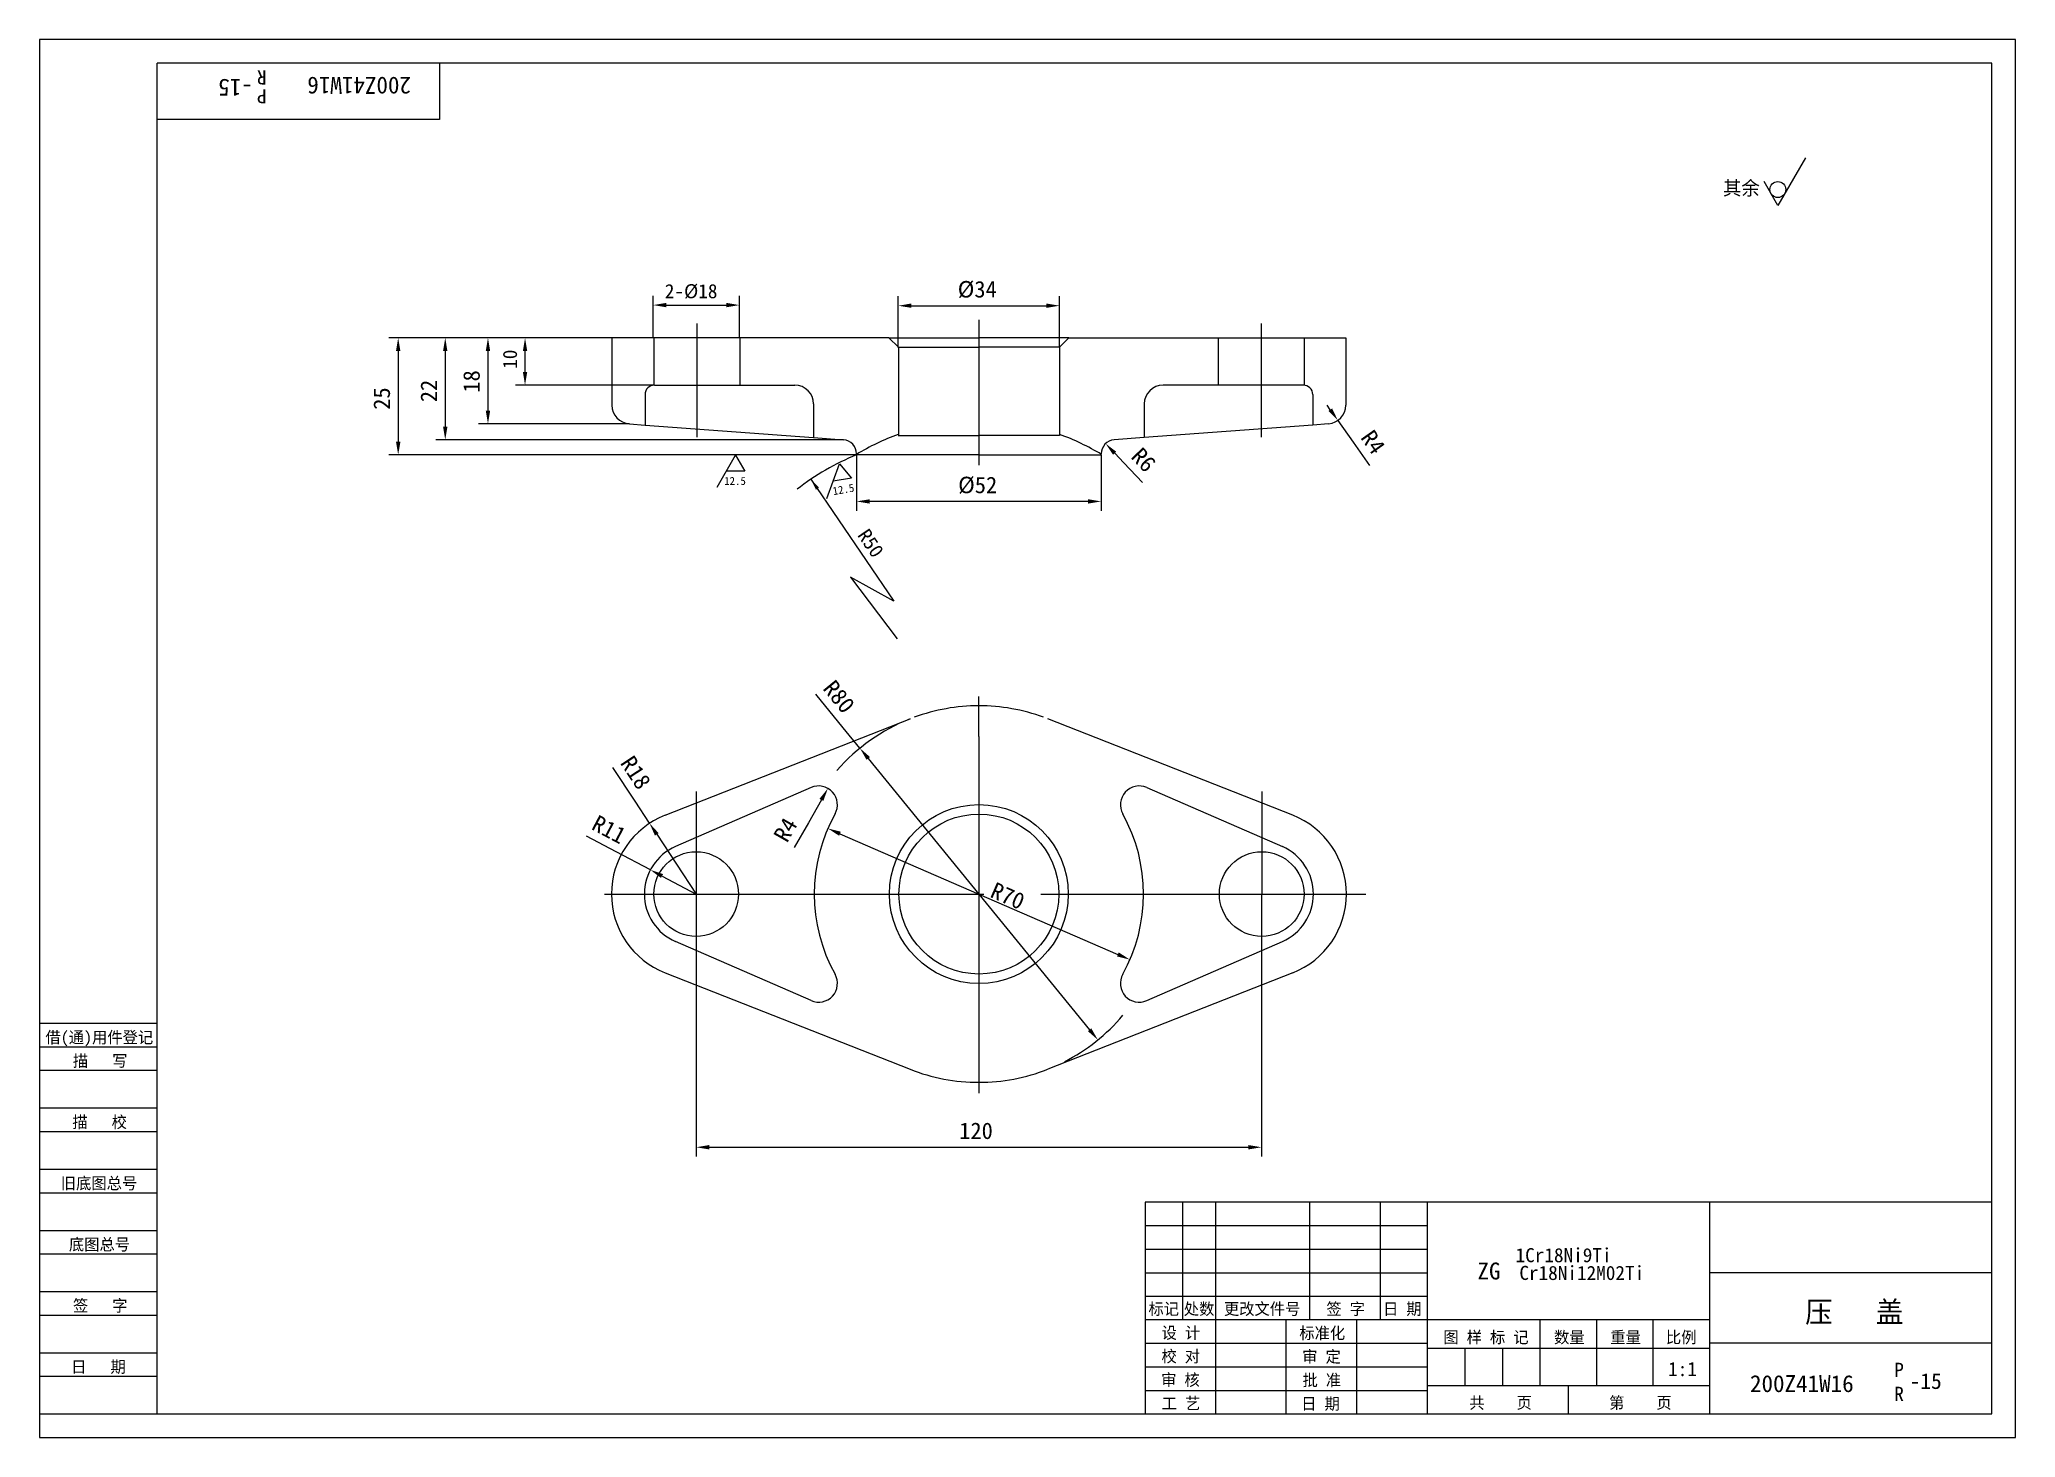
# Model space of a CAD drawing. Header units: metres. Extents: x 0 to 420, y 0 to 297.
import ezdxf

# ---------------------------------------------------------------- set-up
doc = ezdxf.new("R2010")
doc.units = ezdxf.units.M
for name, color, linetype in [('B', 3, 'Continuous'), ('C', 6, 'Continuous'), ('D', 1, 'Continuous'), ('FL', 5, 'Continuous'), ('T', 7, 'Continuous'), ('TL', 4, 'Continuous')]:
    doc.layers.add(name, color=color, linetype=linetype)

# ---------------------------------------------------------------- blocks, each defined once
blk = doc.blocks.new('TUKUN3')
at = {"layer": 'FL'}
for p, q in [((420, 297), (0, 297)), ((0, 297), (0, 0)), ((420, 0), (420, 297)), ((0, 78), (25, 78)), ((0, 70), (25, 70)), ((0, 65), (25, 65)), ((0, 57), (25, 57)), ((0, 52), (25, 52)), ((243, 25), (243, 50)), ((250, 5), (250, 50)), ((270, 25), (270, 50)), ((285, 25), (285, 50)), ((0, 44), (25, 44)), ((235, 45), (295, 45)), ((0, 39), (25, 39)), ((235, 40), (295, 40)), ((235, 35), (295, 35)), ((0, 31), (25, 31)), ((235, 30), (295, 30)), ((0, 26), (25, 26)), ((280, 5), (280, 25)), ((0, 18), (25, 18)), ((235, 20), (295, 20)), ((0, 13), (25, 13)), ((235, 15), (295, 15)), ((235, 10), (295, 10)), ((0, 0), (420, 0))]:
    blk.add_line(p, q, dxfattribs=at)
at = {"layer": 'TL'}
for p, q in [((415, 292), (25, 292)), ((25, 5), (25, 292)), ((85, 292), (85, 280)), ((415, 5), (415, 292)), ((85, 280), (25, 280)), ((0, 88), (25, 88)), ((0, 83), (25, 83)), ((415, 50), (235, 50)), ((235, 50), (235, 5)), ((295, 5), (295, 50)), ((355, 5), (355, 50)), ((415, 35), (355, 35)), ((355, 25), (235, 25)), ((265, 5), (265, 25)), ((319, 11), (319, 25)), ((331, 11), (331, 25)), ((343, 11), (343, 25)), ((295, 19), (355, 19)), ((303, 11), (303, 19)), ((311, 11), (311, 19)), ((415, 20), (355, 20)), ((355, 11), (295, 11)), ((325, 5), (325, 11)), ((0, 5), (415, 5))]:
    blk.add_line(p, q, dxfattribs=at)
at = {"layer": 'T'}
for s, p in [('借(通)用件登记', (1.26, 83.76)), ('描   写', (7.09, 78.76)), ('描   校', (6.98, 65.76)), ('旧底图总号', (4.52, 52.76)), ('底图总号', (6.25, 39.76)), ('签   字', (7.1, 26.76)), ('标记', (235.71, 26.07)), ('处数', (243.22, 26.07)), ('更改文件号', (251.75, 26.07)), ('签 字', (273.53, 26.07)), ('日 期', (285.57, 26.07)), ('设 计', (238.5, 20.99)), ('标准化', (267.77, 20.93)), ('图 样 标 记', (298.4, 20.04)), ('数量', (321.92, 20.04)), ('重量', (333.88, 20.04)), ('比例', (345.7, 20.04)), ('校 对', (238.48, 15.99)), ('审 定', (268.39, 15.93)), ('日   期', (6.72, 13.76)), ('审 核', (238.41, 10.99)), ('批 准', (268.46, 10.93)), ('工 艺', (238.52, 5.99)), ('日 期', (268.18, 5.93)), ('共    页', (303.91, 6.13)), ('第    页', (333.62, 6.13))]:
    blk.add_text(s, height=2.5, dxfattribs=at).set_placement(p)

msp = doc.modelspace()

# ---------------------------------------------------------------- linework, layer by layer
at = {"layer": 'B'}
for p, q in [((164, 138.09), (135.17, 125.53)), ((235.35, 138.09), (264.18, 125.53)), ((164, 92.81), (135.17, 105.36)), ((235.35, 92.81), (264.18, 105.36))]:
    msp.add_line(p, q, dxfattribs=at)
for centre, radius, start, end in [((165.6, 134.42), 4, 330.89, 113.53), ((233.75, 134.42), 4, 66.47, 209.11), ((199.67, 115.45), 35, 150.89, 209.11), ((199.67, 115.45), 35, 330.89, 29.11), ((139.57, 115.45), 11, 113.53, 246.47), ((259.78, 115.45), 11, 293.53, 66.47), ((165.6, 96.47), 4, 246.47, 29.11), ((233.75, 96.47), 4, 150.89, 293.53)]:
    msp.add_arc(centre, radius, start, end, dxfattribs=at)
at = {"layer": 'C'}
for p, q in [((139.69, 236.67), (139.69, 212.53)), ((199.67, 237.44), (199.67, 206.57)), ((259.66, 236.67), (259.66, 212.53)), ((199.67, 148.89), (199.67, 157.42)), ((199.67, 148.89), (199.67, 104.57)), ((139.57, 137.24), (139.57, 115.45)), ((259.78, 137.24), (259.78, 115.45)), ((120.1, 115.45), (200.71, 115.45)), ((212.83, 115.45), (281.91, 115.45)), ((199.67, 104.57), (199.67, 73.13))]:
    msp.add_line(p, q, dxfattribs=at)
at = {"layer": 'D'}
for p, q in [((375.34, 271.88), (369.48, 261.74)), ((369.48, 261.74), (366.55, 266.81)), ((130.44, 233.53), (130.44, 242.58)), ((133.24, 240.58), (145.96, 240.58)), ((148.76, 233.53), (148.76, 242.58)), ((182.54, 231.59), (182.54, 242.45)), ((185.34, 240.45), (214.01, 240.45)), ((216.81, 231.59), (216.81, 242.45)), ((84.24, 233.61), (74.24, 233.61)), ((93.32, 233.61), (84.24, 233.61)), ((101.2, 233.61), (93.32, 233.61)), ((121.73, 233.61), (101.2, 233.61)), ((76.24, 230.81), (76.24, 211.55)), ((86.24, 230.81), (86.24, 214.75)), ((95.32, 230.81), (95.32, 218.15)), ((103.2, 226.37), (103.2, 230.81)), ((130.71, 223.57), (101.2, 223.57)), ((274.36, 218.36), (273.67, 219.34)), ((125.38, 215.35), (93.32, 215.35)), ((275.97, 216.07), (279.19, 211.48)), ((170.9, 211.95), (84.24, 211.95)), ((279.19, 211.48), (282.69, 206.5)), ((173.67, 208.75), (74.24, 208.75)), ((144.04, 201.92), (147.95, 208.68)), ((147.95, 208.68), (149.9, 205.3)), ((167.38, 199.49), (170.05, 206.82)), ((170.05, 206.82), (172.56, 203.83)), ((173.67, 208.75), (173.67, 196.87)), ((225.67, 208.75), (225.67, 196.87)), ((228.54, 209.11), (230.47, 207.08)), ((230.47, 207.08), (234.43, 202.91)), ((149.9, 205.3), (145.99, 205.3)), ((163.97, 203.61), (181.59, 177.65)), ((172.56, 203.83), (168.71, 203.16)), ((222.87, 198.87), (176.47, 198.87)), ((172.41, 182.75), (182.31, 169.65)), ((181.59, 177.65), (172.41, 182.75)), ((170.84, 150.78), (164.99, 157.95)), ((174.38, 146.44), (170.84, 150.78)), ((176.15, 144.27), (223.19, 86.63)), ((126.58, 135.16), (121.86, 142.33)), ((129.66, 130.48), (126.58, 135.16)), ((166.19, 135.46), (163.42, 130.6)), ((163.42, 130.6), (160.41, 125.31)), ((122.55, 124.45), (116.29, 127.76)), ((131.2, 128.14), (139.57, 115.45)), ((170.14, 128.27), (229.21, 102.62)), ((129.84, 120.59), (122.55, 124.45)), ((132.32, 119.28), (139.57, 115.45)), ((139.57, 115.45), (139.57, 59.66)), ((259.74, 115.37), (259.74, 59.66)), ((142.37, 61.66), (256.94, 61.66))]:
    msp.add_line(p, q, dxfattribs=at)
msp.add_lwpolyline([(173.67, 208.75, 0.07), (161.01, 201.44, 0.07)], format="xyb", dxfattribs=at)
msp.add_circle((369.48, 265.12), 1.69, dxfattribs=at)
for start, end in [(111.47, 138.96), (297, 319.91)]:
    msp.add_arc((199.67, 115.45), 40, start, end, dxfattribs=at)
for points in [[(133.24, 241.05), (133.24, 240.11), (130.44, 240.58)], [(145.96, 241.05), (145.96, 240.11), (148.76, 240.58)], [(185.34, 240.92), (185.34, 239.99), (182.54, 240.45)], [(214.01, 240.92), (214.01, 239.99), (216.81, 240.45)], [(75.77, 230.81), (76.71, 230.81), (76.24, 233.61)], [(85.77, 230.81), (86.7, 230.81), (86.24, 233.61)], [(94.85, 230.81), (95.79, 230.81), (95.32, 233.61)], [(102.74, 230.81), (103.67, 230.81), (103.2, 233.61)], [(102.74, 226.37), (103.67, 226.37), (103.2, 223.57)], [(273.98, 218.09), (274.75, 218.63), (275.97, 216.07)], [(85.77, 214.75), (86.7, 214.75), (86.24, 211.95)], [(94.85, 218.15), (95.79, 218.15), (95.32, 215.35)], [(75.77, 211.55), (76.71, 211.55), (76.24, 208.75)], [(228.2, 208.78), (228.87, 209.43), (226.61, 211.14)], [(165.68, 201.79), (163.97, 203.61), (165.03, 201.35)], [(176.47, 199.33), (176.47, 198.4), (173.67, 198.87)], [(222.87, 199.33), (222.87, 198.4), (225.67, 198.87)], [(175.79, 143.97), (176.52, 144.56), (174.38, 146.44)], [(166.6, 135.23), (165.79, 135.69), (167.58, 137.9)], [(130.81, 127.88), (131.59, 128.4), (129.66, 130.48)], [(169.95, 127.84), (170.32, 128.7), (167.57, 129.39)], [(132.1, 118.87), (132.54, 119.69), (129.84, 120.59)], [(229.03, 102.2), (229.4, 103.05), (231.78, 101.51)], [(222.83, 86.33), (223.56, 86.92), (224.97, 84.46)], [(142.37, 62.13), (142.37, 61.19), (139.57, 61.66)], [(256.94, 62.13), (256.94, 61.19), (259.74, 61.66)]]:
    msp.add_solid(points, dxfattribs=at)
at = {"layer": 'TL'}
for p, q in [((130.55, 233.63), (121.67, 233.63)), ((121.67, 233.63), (121.67, 219.34)), ((148.84, 233.63), (130.55, 233.63)), ((130.55, 233.59), (130.55, 223.57)), ((148.83, 233.59), (148.83, 223.57)), ((180.56, 233.63), (148.84, 233.63)), ((180.56, 233.63), (199.54, 233.63)), ((182.56, 231.63), (180.56, 233.63)), ((182.56, 231.63), (199.54, 231.63)), ((182.56, 231.63), (182.56, 212.84)), ((218.79, 233.63), (199.81, 233.63)), ((216.79, 231.63), (199.81, 231.63)), ((216.79, 231.63), (218.79, 233.63)), ((216.79, 231.63), (216.79, 212.84)), ((218.79, 233.63), (250.51, 233.63)), ((250.51, 233.63), (268.8, 233.63)), ((250.52, 233.59), (250.52, 223.57)), ((268.8, 233.63), (277.67, 233.63)), ((268.8, 233.59), (268.8, 223.57)), ((277.67, 233.63), (277.67, 219.34)), ((130.71, 223.57), (148.8, 223.57)), ((148.8, 223.57), (160.53, 223.57)), ((250.49, 223.57), (238.82, 223.57)), ((268.63, 223.57), (250.49, 223.57)), ((128.71, 221.57), (128.71, 215.1)), ((164.53, 219.57), (164.53, 212.43)), ((234.82, 219.57), (234.82, 212.43)), ((270.63, 221.57), (270.63, 215.1)), ((125.38, 215.35), (128.71, 215.1)), ((128.72, 215.1), (164.52, 212.43)), ((270.63, 215.1), (234.83, 212.43)), ((273.97, 215.35), (270.63, 215.1)), ((164.53, 212.43), (170.9, 211.95)), ((182.51, 212.84), (199.58, 212.84)), ((216.83, 212.84), (199.77, 212.84)), ((234.82, 212.43), (228.45, 211.95)), ((173.67, 208.75), (173.67, 208.96)), ((199.67, 208.75), (173.67, 208.75)), ((199.67, 208.75), (225.67, 208.75)), ((225.67, 208.75), (225.67, 208.96)), ((132.98, 132.2), (185.03, 152.67)), ((266.37, 132.2), (214.31, 152.67)), ((132.98, 98.7), (185.03, 78.22)), ((266.37, 98.7), (214.31, 78.22))]:
    msp.add_line(p, q, dxfattribs=at)
for centre, radius in [((199.67, 115.45), 19), ((199.67, 115.45), 17), ((139.57, 115.45), 9), ((259.78, 115.45), 9)]:
    msp.add_circle(centre, radius, dxfattribs=at)
for centre, radius, start, end in [((130.71, 221.57), 2, 90, 180), ((160.53, 219.57), 4, 0, 90), ((238.82, 219.57), 4, 90, 180), ((268.63, 221.57), 2, 0, 90), ((125.67, 219.34), 4, 180, 265.73), ((273.67, 219.34), 4, 274.27, 0), ((170.67, 208.96), 3, 0, 85.73), ((199.55, 166.09), 50, 109.89, 121.24), ((199.8, 166.09), 50, 58.76, 70.11), ((228.67, 208.96), 3, 94.27, 180), ((199.67, 115.45), 40, 90, 110.07), ((199.67, 115.45), 40, 69.93, 90), ((139.57, 115.45), 18, 111.47, 248.53), ((259.78, 115.45), 18, 291.47, 68.53), ((199.67, 115.45), 40, 248.53, 270), ((199.67, 115.45), 40, 270, 291.47)]:
    msp.add_arc(centre, radius, start, end, dxfattribs=at)

# ---------------------------------------------------------------- block references
at = {"layer": 'D'}
msp.add_blockref('TUKUN3', (0, 0), dxfattribs=at)

# ---------------------------------------------------------------- texts
for s, height, rotation, p in [('R', 3, 180, (48.26, 290.44)), ('-15', 3.6, 180, (45.33, 288.6)), ('P', 3, 180, (48.26, 286.45)), ('200Z41W16', 3.6, 180, (78.96, 289.04)), ('10', 3, 90, (101.49, 227.04)), ('25', 3.5, 90, (74.49, 218.34)), ('22', 3.5, 90, (84.49, 219.95)), ('18', 3.5, 90, (93.57, 221.98)), ('R6', 3.5, 313.56, (231.8, 208.22)), ('R4', 3.5, 305.07, (280.67, 212.41)), ('12.5', 1.7, 10, (168.75, 200.19)), ('R50', 3, 304.17, (173.74, 191.69)), ('R80', 3.5, 309.22, (166.35, 159.05)), ('R18', 3.5, 303.37, (123.32, 143.29)), ('R11', 3.5, 332.12, (117.1, 129.31)), ('R4', 3.5, 60.32, (158.89, 126.18)), ('R70', 3.5, 336.53, (201.84, 114.89))]:
    msp.add_text(s, height=height, rotation=rotation, dxfattribs=at).set_placement(p)
for s, height, p in [('其余', 3, (357.84, 263.95)), ('2-%%C18', 3, (132.91, 242.04)), ('%%c34', 3.5, (195.17, 242.2)), ('12.5', 1.7, (145.52, 202.37)), ('%%c52', 3.5, (195.26, 200.62)), ('120', 3.5, (195.49, 63.41)), ('1Cr18Ni9Ti', 3, (313.74, 37.23)), ('ZG', 3.6, (305.64, 33.57)), ('Cr18Ni12M02Ti', 3, (314.55, 33.46)), ('压   盖', 4.5, (375.29, 24.41)), ('1:1', 3, (346.16, 13.03)), ('200Z41W16', 3.6, (363.57, 9.64)), ('P', 3, (394.23, 12.88)), ('-15', 3.34, (397.51, 10.31)), ('R', 3, (394.23, 7.77))]:
    msp.add_text(s, height=height, dxfattribs=at).set_placement(p)

doc.saveas('drawing.dxf')
